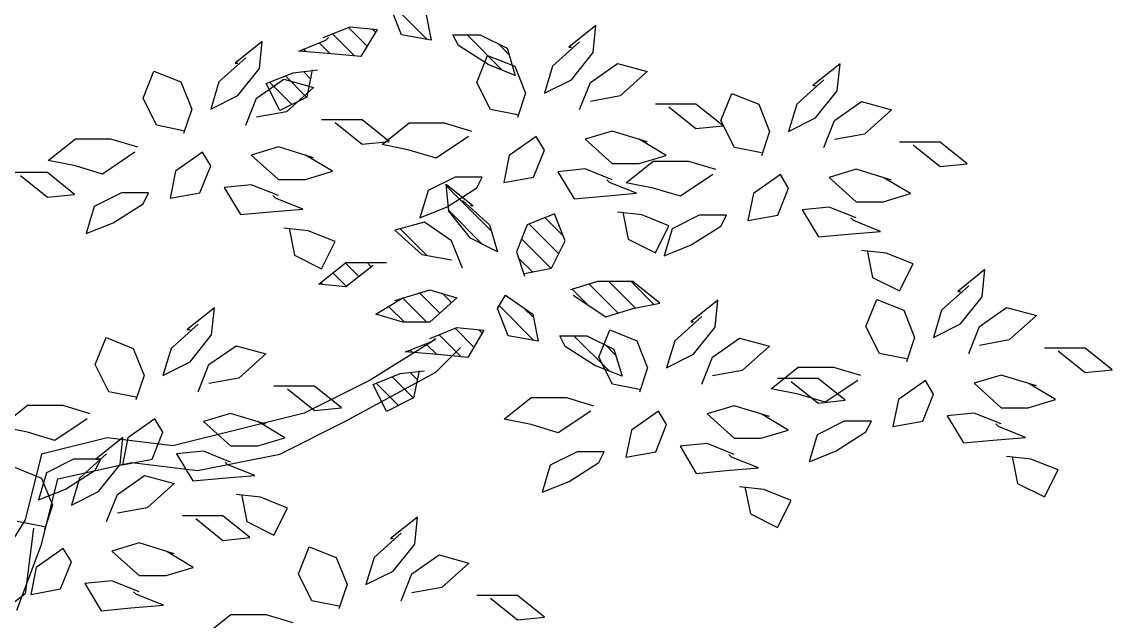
# Model space of a CAD drawing. Header units: millimetres. Extents: x 577 to 2337, y 236 to 943.
# Drawn here: x 823.376 to 825.055, y 701.798 to 702.721 of the extents above; entities that cross this region are included whole.
import ezdxf

# ---------------------------------------------------------------- set-up
doc = ezdxf.new("R2010")
doc.units = ezdxf.units.MM
doc.header["$LTSCALE"] = 0.01
doc.linetypes.add('SOLID_LINE', pattern=[0])
doc.layers.add('06-Furn', color=4, linetype='Continuous')

# ---------------------------------------------------------------- blocks, each defined once
blk = doc.blocks.new('Tree 04')
at = {"layer": '06-Furn', "color": 88, "linetype": 'SOLID_LINE'}
for p, q in [((848.7956, 599.9161), (848.7422, 599.9695)), ((848.7561, 599.9233), (848.7395, 599.965)), ((848.7937, 599.9566), (848.802, 599.915)), ((848.6353, 599.9191), (848.677, 599.9358)), ((848.7031, 599.9057), (848.6742, 599.9347)), ((848.677, 599.9358), (848.7186, 599.9316)), ((849.0554, 599.9375), (849.0137, 599.9042)), ((849.0513, 599.8959), (849.0554, 599.9375)), ((848.6394, 599.915), (848.6436, 599.9191)), ((848.6836, 599.8909), (848.6497, 599.9249)), ((848.7186, 599.9316), (848.6936, 599.89)), ((848.716, 599.9272), (848.7107, 599.9324)), ((848.802, 599.915), (848.7561, 599.9233)), ((848.8437, 599.9066), (848.8353, 599.9233)), ((848.8353, 599.9233), (848.877, 599.9233)), ((848.9118, 599.8686), (848.8571, 599.9233)), ((848.877, 599.9233), (848.9187, 599.9025)), ((848.5413, 599.9131), (848.4997, 599.8798)), ((848.5372, 599.8715), (848.5413, 599.9131)), ((848.5978, 599.8983), (848.6394, 599.915)), ((848.6085, 599.8974), (848.6048, 599.9011)), ((848.6459, 599.8943), (848.6293, 599.9109)), ((848.8895, 599.8775), (848.8437, 599.9066)), ((848.9215, 599.8932), (848.9058, 599.9089)), ((848.9187, 599.9025), (848.9312, 599.8608)), ((849.0304, 599.9125), (848.9887, 599.8751)), ((849.0137, 599.9042), (849.0179, 599.9042)), ((848.5163, 599.8881), (848.4747, 599.8507)), ((848.6478, 599.8941), (848.5978, 599.8983)), ((848.6936, 599.89), (848.6478, 599.8941)), ((848.872, 599.8501), (848.8887, 599.8917)), ((848.8887, 599.8917), (848.9304, 599.8751)), ((849.0179, 599.8542), (849.0513, 599.8959)), ((848.4997, 599.8798), (848.5038, 599.8798)), ((848.5038, 599.8298), (848.5372, 599.8715)), ((848.5894, 599.865), (848.6269, 599.8692)), ((848.6186, 599.8692), (848.6103, 599.8275)), ((848.9312, 599.8608), (848.8895, 599.8775)), ((848.9304, 599.8751), (848.9471, 599.8334)), ((848.9887, 599.8751), (848.9762, 599.8334)), ((849.0471, 599.8501), (849.0888, 599.8792)), ((849.0888, 599.8792), (849.1346, 599.8667)), ((849.4315, 599.8788), (849.3898, 599.8455)), ((849.4273, 599.8372), (849.4315, 599.8788)), ((848.358, 599.8257), (848.3746, 599.8673)), ((848.3746, 599.8673), (848.4163, 599.8507)), ((848.533, 599.8257), (848.5747, 599.8548)), ((848.5478, 599.8483), (848.5894, 599.865)), ((848.5747, 599.8548), (848.6205, 599.8423)), ((848.6099, 599.8273), (848.5772, 599.8601)), ((848.6159, 599.8557), (848.6049, 599.8667)), ((848.9762, 599.8334), (849.0179, 599.8542)), ((849.1346, 599.8667), (849.0929, 599.8292)), ((849.4064, 599.8538), (849.3648, 599.8163)), ((848.4163, 599.8507), (848.433, 599.809)), ((848.4747, 599.8507), (848.4622, 599.809)), ((848.5686, 599.8067), (848.5478, 599.8483)), ((848.5871, 599.8159), (848.5527, 599.8503)), ((848.6205, 599.8423), (848.5789, 599.8048)), ((848.8929, 599.8084), (848.872, 599.8501)), ((849.0304, 599.8084), (849.0471, 599.8501)), ((849.3898, 599.8455), (849.3939, 599.8455)), ((849.3939, 599.7955), (849.4273, 599.8372)), ((848.3788, 599.784), (848.358, 599.8257)), ((848.4622, 599.809), (848.5038, 599.8298)), ((848.5163, 599.784), (848.533, 599.8257)), ((848.6103, 599.8275), (848.5686, 599.8067)), ((848.9471, 599.8334), (848.9346, 599.7959)), ((849.0929, 599.8292), (849.0471, 599.8209)), ((849.2481, 599.7914), (849.2647, 599.833)), ((849.2647, 599.833), (849.3064, 599.8163)), ((849.4231, 599.7914), (849.4648, 599.8205)), ((849.4648, 599.8205), (849.5106, 599.808)), ((848.433, 599.809), (848.4205, 599.7715)), ((848.5789, 599.8048), (848.533, 599.7965)), ((848.9346, 599.8001), (848.8929, 599.8084)), ((849.2096, 599.8167), (849.1471, 599.8167)), ((849.168, 599.8126), (849.2096, 599.7793)), ((849.2513, 599.7834), (849.2096, 599.8167)), ((849.3064, 599.8163), (849.3231, 599.7747)), ((849.3648, 599.8163), (849.3523, 599.7747)), ((849.5106, 599.808), (849.469, 599.7705)), ((848.4205, 599.7757), (848.3788, 599.784)), ((848.6956, 599.7923), (848.633, 599.7923)), ((848.6539, 599.7882), (848.6956, 599.7549)), ((848.7372, 599.759), (848.6956, 599.7923)), ((848.7262, 599.7543), (848.7678, 599.7876)), ((848.7678, 599.7876), (848.822, 599.7876)), ((848.822, 599.7876), (848.8637, 599.7751)), ((849.2689, 599.7497), (849.2481, 599.7914)), ((849.3523, 599.7747), (849.3939, 599.7955)), ((849.4064, 599.7497), (849.4231, 599.7914)), ((848.8595, 599.7668), (848.8095, 599.7334)), ((848.9637, 599.7668), (848.9221, 599.7376)), ((848.9762, 599.7459), (848.9637, 599.7668)), ((849.0804, 599.7751), (849.0388, 599.7626)), ((849.1346, 599.7584), (849.0804, 599.7751)), ((849.2096, 599.7793), (849.2513, 599.7834)), ((849.3231, 599.7747), (849.3106, 599.7372)), ((849.469, 599.7705), (849.4231, 599.7622)), ((848.2121, 599.7299), (848.2538, 599.7632)), ((848.2538, 599.7632), (848.3079, 599.7632)), ((848.3079, 599.7632), (848.3496, 599.7507)), ((848.5664, 599.7507), (848.5247, 599.7382)), ((848.6205, 599.734), (848.5664, 599.7507)), ((848.6956, 599.7549), (848.7372, 599.759)), ((848.7678, 599.7459), (848.7262, 599.7543)), ((849.0388, 599.7626), (849.0804, 599.7251)), ((849.1638, 599.7376), (849.1221, 599.7626)), ((849.5857, 599.758), (849.5231, 599.758)), ((849.544, 599.7539), (849.5857, 599.7205)), ((849.6273, 599.7247), (849.5857, 599.758)), ((848.3455, 599.7424), (848.2954, 599.709)), ((848.4497, 599.7424), (848.408, 599.7132)), ((848.4622, 599.7215), (848.4497, 599.7424)), ((848.5247, 599.7382), (848.5664, 599.7007)), ((848.6497, 599.7132), (848.608, 599.7382)), ((848.8095, 599.7334), (848.7678, 599.7459)), ((848.9221, 599.7376), (848.9137, 599.696)), ((848.9596, 599.7043), (848.9762, 599.7459)), ((849.1221, 599.7251), (849.1638, 599.7376)), ((849.3106, 599.7414), (849.2689, 599.7497)), ((848.2538, 599.7215), (848.2121, 599.7299)), ((848.2954, 599.709), (848.2538, 599.7215)), ((848.4455, 599.6799), (848.4622, 599.7215)), ((849.0388, 599.7168), (848.9971, 599.7126)), ((849.0804, 599.7001), (849.0388, 599.7168)), ((849.0804, 599.7251), (849.1221, 599.7251)), ((849.1022, 599.6956), (849.1439, 599.7289)), ((849.1439, 599.7289), (849.1981, 599.7289)), ((849.1981, 599.7289), (849.2397, 599.7164)), ((849.4565, 599.7164), (849.4148, 599.7039)), ((849.5106, 599.6997), (849.4565, 599.7164)), ((849.5857, 599.7205), (849.6273, 599.7247)), ((848.2108, 599.7111), (848.1483, 599.7111)), ((848.1691, 599.7069), (848.2108, 599.6736)), ((848.2525, 599.6777), (848.2108, 599.7111)), ((848.408, 599.7132), (848.3996, 599.6716)), ((848.5664, 599.7007), (848.608, 599.7007)), ((848.608, 599.7007), (848.6497, 599.7132)), ((848.8387, 599.7043), (848.797, 599.6835)), ((848.8804, 599.7043), (848.8387, 599.7043)), ((848.872, 599.6876), (848.8804, 599.7043)), ((848.9137, 599.696), (848.9596, 599.7043)), ((848.9971, 599.7126), (849.0221, 599.671)), ((849.0763, 599.696), (849.0721, 599.7001)), ((849.2356, 599.7081), (849.1856, 599.6747)), ((849.3398, 599.7081), (849.2981, 599.6789)), ((849.3523, 599.6872), (849.3398, 599.7081)), ((849.4148, 599.7039), (849.4565, 599.6664)), ((849.5398, 599.6789), (849.4981, 599.7039)), ((848.5247, 599.6924), (848.483, 599.6882)), ((848.483, 599.6882), (848.508, 599.6466)), ((848.5664, 599.6757), (848.5247, 599.6924)), ((848.797, 599.6835), (848.7845, 599.6418)), ((848.8289, 599.6517), (848.8248, 599.6934)), ((848.8248, 599.6934), (848.8664, 599.66)), ((848.8942, 599.6218), (848.825, 599.691)), ((848.8262, 599.6585), (848.872, 599.6876)), ((849.1179, 599.6793), (849.0763, 599.696)), ((849.1439, 599.6872), (849.1022, 599.6956)), ((849.1856, 599.6747), (849.1439, 599.6872)), ((849.3356, 599.6456), (849.3523, 599.6872)), ((848.2108, 599.6736), (848.2525, 599.6777)), ((848.3246, 599.6799), (848.2829, 599.6591)), ((848.3663, 599.6799), (848.3246, 599.6799)), ((848.358, 599.6632), (848.3663, 599.6799)), ((848.3996, 599.6716), (848.4455, 599.6799)), ((848.5622, 599.6716), (848.558, 599.6757)), ((848.6039, 599.6549), (848.5622, 599.6716)), ((848.8498, 599.6684), (848.8914, 599.6309)), ((849.0221, 599.671), (849.0679, 599.6751)), ((849.0679, 599.6751), (849.1179, 599.6793)), ((849.2981, 599.6789), (849.2897, 599.6372)), ((849.4565, 599.6664), (849.4981, 599.6664)), ((849.4981, 599.6664), (849.5398, 599.6789)), ((848.2829, 599.6591), (848.2704, 599.6174)), ((848.3121, 599.6341), (848.358, 599.6632)), ((848.508, 599.6466), (848.5538, 599.6507)), ((848.5538, 599.6507), (848.6039, 599.6549)), ((848.7845, 599.6418), (848.8262, 599.6585)), ((848.8809, 599.6007), (848.8288, 599.6529)), ((848.8623, 599.6101), (848.8289, 599.6517)), ((848.8664, 599.66), (848.8623, 599.66)), ((849.1263, 599.646), (849.0888, 599.6501)), ((849.0971, 599.6501), (849.1054, 599.6085)), ((849.4148, 599.6581), (849.3731, 599.6539)), ((849.3731, 599.6539), (849.3981, 599.6123)), ((849.4565, 599.6414), (849.4148, 599.6581)), ((848.2704, 599.6174), (848.3121, 599.6341)), ((848.7914, 599.635), (848.7456, 599.6226)), ((848.8331, 599.6059), (848.7914, 599.635)), ((848.9915, 599.6475), (848.9498, 599.6309)), ((849.0049, 599.614), (848.9771, 599.6418)), ((849.0081, 599.6059), (848.9915, 599.6475)), ((849.168, 599.6293), (849.1263, 599.646)), ((849.2147, 599.6456), (849.173, 599.6248)), ((849.2564, 599.6456), (849.2147, 599.6456)), ((849.2481, 599.6289), (849.2564, 599.6456)), ((849.2897, 599.6372), (849.3356, 599.6456)), ((849.4523, 599.6372), (849.4481, 599.6414)), ((849.494, 599.6206), (849.4523, 599.6372)), ((848.6122, 599.6216), (848.5747, 599.6257)), ((848.583, 599.6257), (848.5914, 599.5841)), ((848.6539, 599.6049), (848.6122, 599.6216)), ((848.7456, 599.6226), (848.7872, 599.5851)), ((848.7951, 599.5836), (848.7539, 599.6248)), ((848.8914, 599.6309), (848.9039, 599.5892)), ((848.9498, 599.6309), (848.9331, 599.5892)), ((848.9983, 599.5863), (848.9526, 599.632)), ((849.1471, 599.5877), (849.168, 599.6293)), ((849.173, 599.6248), (849.1605, 599.5831)), ((849.2022, 599.5998), (849.2481, 599.6289)), ((849.3981, 599.6123), (849.444, 599.6164)), ((849.444, 599.6164), (849.494, 599.6206)), ((848.633, 599.5633), (848.6539, 599.6049)), ((848.8498, 599.5642), (848.8331, 599.6059)), ((848.9039, 599.5892), (848.8623, 599.6101)), ((848.9863, 599.564), (848.9411, 599.6092)), ((848.9873, 599.5642), (849.0081, 599.6059)), ((849.1054, 599.6085), (849.1471, 599.5877)), ((849.1605, 599.5831), (849.2022, 599.5998)), ((848.5914, 599.5841), (848.633, 599.5633)), ((848.7872, 599.5851), (848.8331, 599.5767)), ((848.9331, 599.5892), (848.9456, 599.5517)), ((849.5023, 599.5873), (849.4648, 599.5914)), ((849.4731, 599.5914), (849.4815, 599.5498)), ((849.544, 599.5706), (849.5023, 599.5873)), ((848.6289, 599.5393), (848.6705, 599.5726)), ((848.6905, 599.551), (848.6696, 599.5719)), ((848.6705, 599.5726), (848.7331, 599.5726)), ((848.7122, 599.5684), (848.6705, 599.5351)), ((848.7095, 599.5663), (848.7032, 599.5726)), ((848.9577, 599.5583), (848.9363, 599.5797)), ((849.5231, 599.529), (849.544, 599.5706)), ((848.6714, 599.5358), (848.6506, 599.5566)), ((848.9456, 599.5559), (848.9873, 599.5642)), ((849.4815, 599.5498), (849.5231, 599.529)), ((849.6547, 599.5618), (849.613, 599.5284)), ((849.6506, 599.5201), (849.6547, 599.5618)), ((848.6705, 599.5351), (848.6289, 599.5393)), ((848.6342, 599.5387), (848.6315, 599.5414)), ((849.0582, 599.5434), (849.0165, 599.5309)), ((849.0896, 599.495), (849.0451, 599.5395)), ((849.1123, 599.5434), (849.0582, 599.5434)), ((849.1163, 599.5026), (849.0755, 599.5434)), ((849.1449, 599.5083), (849.1098, 599.5434)), ((849.154, 599.5101), (849.1123, 599.5434)), ((849.6297, 599.5368), (849.588, 599.4993)), ((848.7164, 599.4934), (848.7581, 599.5184)), ((848.7456, 599.5143), (848.7997, 599.5309)), ((848.7949, 599.4809), (848.7576, 599.5182)), ((848.8152, 599.4949), (848.784, 599.5261)), ((848.7997, 599.5309), (848.8414, 599.5184)), ((848.8414, 599.5184), (848.7997, 599.4809)), ((848.8333, 599.5111), (848.8194, 599.525)), ((848.9039, 599.5018), (848.9164, 599.5226)), ((848.9164, 599.5226), (848.9581, 599.4934)), ((849.0418, 599.5085), (849.0187, 599.5316)), ((849.0206, 599.5226), (849.0707, 599.4893)), ((849.4713, 599.4743), (849.488, 599.5159)), ((849.488, 599.5159), (849.5297, 599.4993)), ((849.613, 599.5284), (849.6172, 599.5284)), ((849.6172, 599.4785), (849.6506, 599.5201)), ((848.4679, 599.503), (848.4262, 599.4697)), ((848.4637, 599.4614), (848.4679, 599.503)), ((848.7606, 599.4809), (848.7362, 599.5053)), ((848.9206, 599.4601), (848.9039, 599.5018)), ((848.9601, 599.4529), (848.9067, 599.5064)), ((848.9592, 599.4882), (848.9441, 599.5032)), ((849.0707, 599.4893), (849.1123, 599.5018)), ((849.1123, 599.5018), (849.154, 599.5101)), ((849.2434, 599.5148), (849.2018, 599.4815)), ((849.2393, 599.4731), (849.2434, 599.5148)), ((849.5297, 599.4993), (849.5464, 599.4576)), ((849.588, 599.4993), (849.5755, 599.4576)), ((849.6464, 599.4743), (849.6881, 599.5034)), ((849.6881, 599.5034), (849.7339, 599.491)), ((848.7581, 599.4809), (848.7164, 599.4934)), ((848.9581, 599.4934), (848.9665, 599.4518)), ((849.2184, 599.4898), (849.1768, 599.4523)), ((849.2018, 599.4815), (849.2059, 599.4815)), ((849.7339, 599.491), (849.6922, 599.4535)), ((848.4429, 599.4781), (848.4012, 599.4406)), ((848.4262, 599.4697), (848.4304, 599.4697)), ((848.7997, 599.4809), (848.7581, 599.4809)), ((848.7997, 599.456), (848.8414, 599.4726)), ((848.8676, 599.4426), (848.8386, 599.4715)), ((848.8414, 599.4726), (848.8831, 599.4684)), ((848.8831, 599.4684), (848.8581, 599.4268)), ((848.8804, 599.464), (848.8752, 599.4692)), ((849.0601, 599.4273), (849.0767, 599.469)), ((849.0767, 599.469), (849.1184, 599.4523)), ((849.2059, 599.4315), (849.2393, 599.4731)), ((849.4922, 599.4326), (849.4713, 599.4743)), ((849.5755, 599.4576), (849.6172, 599.4785)), ((849.6297, 599.4326), (849.6464, 599.4743)), ((848.2845, 599.4156), (848.3012, 599.4572)), ((848.3012, 599.4572), (848.3428, 599.4406)), ((848.4304, 599.4197), (848.4637, 599.4614)), ((848.7622, 599.4351), (848.8039, 599.4518)), ((848.8104, 599.4311), (848.7938, 599.4477)), ((848.8039, 599.4518), (848.8081, 599.456)), ((848.8481, 599.4277), (848.8141, 599.4617)), ((848.9665, 599.4518), (848.9206, 599.4601)), ((849.0081, 599.4435), (848.9998, 599.4601)), ((848.9998, 599.4601), (849.0415, 599.4601)), ((849.0763, 599.4054), (849.0216, 599.4601)), ((849.0415, 599.4601), (849.0832, 599.4393)), ((849.1184, 599.4523), (849.1351, 599.4107)), ((849.1768, 599.4523), (849.1642, 599.4107)), ((849.2351, 599.4273), (849.2768, 599.4565)), ((849.2768, 599.4565), (849.3226, 599.444)), ((849.5464, 599.4576), (849.5339, 599.4201)), ((849.6922, 599.4535), (849.6464, 599.4451)), ((848.3428, 599.4406), (848.3595, 599.3989)), ((848.4012, 599.4406), (848.3887, 599.3989)), ((848.4595, 599.4156), (848.5012, 599.4447)), ((848.5012, 599.4447), (848.5471, 599.4322)), ((848.5471, 599.4322), (848.5054, 599.3948)), ((848.8122, 599.431), (848.7622, 599.4351)), ((848.773, 599.4342), (848.7693, 599.4379)), ((848.8581, 599.4268), (848.8122, 599.431)), ((849.054, 599.4143), (849.0081, 599.4435)), ((849.0859, 599.43), (849.0702, 599.4458)), ((849.0832, 599.4393), (849.0957, 599.3976)), ((849.1642, 599.4107), (849.2059, 599.4315)), ((849.3226, 599.444), (849.2809, 599.4065)), ((849.5339, 599.4243), (849.4922, 599.4326)), ((849.8089, 599.441), (849.7464, 599.441)), ((849.7673, 599.4368), (849.8089, 599.4035)), ((849.8506, 599.4077), (849.8089, 599.441)), ((848.3053, 599.3739), (848.2845, 599.4156)), ((848.3887, 599.3989), (848.4304, 599.4197)), ((848.4429, 599.3739), (848.4595, 599.4156)), ((849.0957, 599.3976), (849.054, 599.4143)), ((849.0809, 599.3857), (849.0601, 599.4273)), ((849.2184, 599.3857), (849.2351, 599.4273)), ((848.3595, 599.3989), (848.347, 599.3614)), ((848.7122, 599.3851), (848.7539, 599.4018)), ((848.7539, 599.4018), (848.7914, 599.406)), ((848.7804, 599.3925), (848.7694, 599.4035)), ((848.7831, 599.406), (848.7747, 599.3643)), ((849.1351, 599.4107), (849.1226, 599.3732)), ((849.2809, 599.4065), (849.2351, 599.3982)), ((849.3255, 599.3785), (849.3671, 599.4118)), ((849.3671, 599.4118), (849.4213, 599.4118)), ((849.4213, 599.4118), (849.463, 599.3993)), ((849.6797, 599.3993), (849.6381, 599.3868)), ((849.7339, 599.3827), (849.6797, 599.3993)), ((849.8089, 599.4035), (849.8506, 599.4077)), ((848.5054, 599.3948), (848.4595, 599.3864)), ((848.6221, 599.3823), (848.5596, 599.3823)), ((848.6638, 599.3489), (848.6221, 599.3823)), ((848.7331, 599.3435), (848.7122, 599.3851)), ((848.7515, 599.3527), (848.7172, 599.3871)), ((848.7744, 599.3642), (848.7417, 599.3969)), ((849.1226, 599.3773), (849.0809, 599.3857)), ((849.3976, 599.394), (849.3351, 599.394)), ((849.356, 599.3898), (849.3976, 599.3565)), ((849.4393, 599.3607), (849.3976, 599.394)), ((849.4588, 599.391), (849.4088, 599.3577)), ((849.563, 599.391), (849.5214, 599.3618)), ((849.5755, 599.3702), (849.563, 599.391)), ((849.6381, 599.3868), (849.6797, 599.3493)), ((849.7631, 599.3618), (849.7214, 599.3868)), ((848.347, 599.3656), (848.3053, 599.3739)), ((848.5804, 599.3781), (848.6221, 599.3448)), ((848.7747, 599.3643), (848.7331, 599.3435)), ((848.9142, 599.3315), (848.9559, 599.3648)), ((848.9559, 599.3648), (849.01, 599.3648)), ((849.01, 599.3648), (849.0517, 599.3523)), ((849.3671, 599.3702), (849.3255, 599.3785)), ((849.4088, 599.3577), (849.3671, 599.3702)), ((849.5589, 599.3285), (849.5755, 599.3702)), ((848.1386, 599.3198), (848.1803, 599.3531)), ((848.1803, 599.3531), (848.2345, 599.3531)), ((848.2345, 599.3531), (848.2762, 599.3406)), ((848.6221, 599.3448), (848.6638, 599.3489)), ((849.2684, 599.3523), (849.2268, 599.3399)), ((849.3226, 599.3357), (849.2684, 599.3523)), ((849.3976, 599.3565), (849.4393, 599.3607)), ((849.5214, 599.3618), (849.513, 599.3202)), ((849.6797, 599.3493), (849.7214, 599.3493)), ((849.7214, 599.3493), (849.7631, 599.3618)), ((848.272, 599.3323), (848.222, 599.299)), ((848.3762, 599.3323), (848.3345, 599.3031)), ((848.3887, 599.3114), (848.3762, 599.3323)), ((848.4929, 599.3406), (848.4512, 599.3281)), ((848.5471, 599.3239), (848.4929, 599.3406)), ((848.9559, 599.3232), (848.9142, 599.3315)), ((849.0475, 599.344), (848.9975, 599.3107)), ((849.1517, 599.344), (849.1101, 599.3149)), ((849.1642, 599.3232), (849.1517, 599.344)), ((849.2268, 599.3399), (849.2684, 599.3024)), ((849.3518, 599.3149), (849.3101, 599.3399)), ((849.6381, 599.341), (849.5964, 599.3368)), ((849.5964, 599.3368), (849.6214, 599.2952)), ((849.6797, 599.3243), (849.6381, 599.341)), ((848.1803, 599.3114), (848.1386, 599.3198)), ((848.4512, 599.3281), (848.4929, 599.2906)), ((848.5762, 599.3031), (848.5346, 599.3281)), ((848.9975, 599.3107), (848.9559, 599.3232)), ((849.1101, 599.3149), (849.1017, 599.2732)), ((849.1476, 599.2815), (849.1642, 599.3232)), ((849.3101, 599.3024), (849.3518, 599.3149)), ((849.438, 599.3285), (849.3963, 599.3077)), ((849.4797, 599.3285), (849.438, 599.3285)), ((849.4713, 599.3119), (849.4797, 599.3285)), ((849.513, 599.3202), (849.5589, 599.3285)), ((849.6756, 599.3202), (849.6714, 599.3243)), ((849.7172, 599.3035), (849.6756, 599.3202)), ((848.222, 599.299), (848.1803, 599.3114)), ((848.3269, 599.3034), (848.2852, 599.2701)), ((848.3227, 599.2618), (848.3269, 599.3034)), ((848.3345, 599.3031), (848.3262, 599.2615)), ((848.372, 599.2698), (848.3887, 599.3114)), ((848.5346, 599.2906), (848.5762, 599.3031)), ((849.2684, 599.3024), (849.3101, 599.3024)), ((849.3963, 599.3077), (849.3838, 599.266)), ((849.4255, 599.2827), (849.4713, 599.3119)), ((849.6214, 599.2952), (849.6672, 599.2994)), ((849.6672, 599.2994), (849.7172, 599.3035)), ((848.4512, 599.2823), (848.4095, 599.2781)), ((848.4929, 599.2656), (848.4512, 599.2823)), ((848.4929, 599.2906), (848.5346, 599.2906)), ((849.0267, 599.2815), (848.985, 599.2607)), ((849.0684, 599.2815), (849.0267, 599.2815)), ((849.0601, 599.2649), (849.0684, 599.2815)), ((849.1017, 599.2732), (849.1476, 599.2815)), ((849.2268, 599.294), (849.1851, 599.2899)), ((849.1851, 599.2899), (849.2101, 599.2482)), ((849.2684, 599.2774), (849.2268, 599.294)), ((849.3838, 599.266), (849.4255, 599.2827)), ((848.2511, 599.2698), (848.2095, 599.249)), ((848.2928, 599.2698), (848.2511, 599.2698)), ((848.3019, 599.2784), (848.2602, 599.2409)), ((848.2845, 599.2531), (848.2928, 599.2698)), ((848.2852, 599.2701), (848.2893, 599.2701)), ((848.3262, 599.2615), (848.372, 599.2698)), ((848.4095, 599.2781), (848.4345, 599.2365)), ((848.4887, 599.2615), (848.4845, 599.2656)), ((849.0142, 599.2357), (849.0601, 599.2649)), ((849.2643, 599.2732), (849.2601, 599.2774)), ((849.306, 599.2566), (849.2643, 599.2732)), ((849.7256, 599.2702), (849.6881, 599.2744)), ((849.6964, 599.2744), (849.7047, 599.2327)), ((849.7673, 599.2535), (849.7256, 599.2702)), ((848.1601, 599.2576), (848.2018, 599.2409)), ((848.2095, 599.249), (848.197, 599.2073)), ((848.2386, 599.224), (848.2845, 599.2531)), ((848.2893, 599.2201), (848.3227, 599.2618)), ((848.5304, 599.2448), (848.4887, 599.2615)), ((848.985, 599.2607), (848.9725, 599.2191)), ((849.2101, 599.2482), (849.2559, 599.2524)), ((849.2559, 599.2524), (849.306, 599.2566)), ((849.7464, 599.2119), (849.7673, 599.2535)), ((848.2018, 599.2409), (848.2185, 599.1993)), ((848.2602, 599.2409), (848.2477, 599.1993)), ((848.3185, 599.2159), (848.3602, 599.2451)), ((848.3602, 599.2451), (848.406, 599.2326)), ((848.406, 599.2326), (848.3644, 599.1951)), ((848.4345, 599.2365), (848.4804, 599.2406)), ((848.4804, 599.2406), (848.5304, 599.2448)), ((848.9725, 599.2191), (849.0142, 599.2357)), ((849.7047, 599.2327), (849.7464, 599.2119)), ((848.197, 599.2073), (848.2386, 599.224)), ((848.2477, 599.1993), (848.2893, 599.2201)), ((848.3019, 599.1743), (848.3185, 599.2159)), ((848.5387, 599.2115), (848.5012, 599.2157)), ((848.5096, 599.2157), (848.5179, 599.174)), ((849.3143, 599.2232), (849.2768, 599.2274)), ((849.2851, 599.2274), (849.2935, 599.1857)), ((849.356, 599.2066), (849.3143, 599.2232)), ((848.2185, 599.1993), (848.206, 599.1618)), ((848.5804, 599.1948), (848.5387, 599.2115)), ((849.3351, 599.1649), (849.356, 599.2066)), ((848.3644, 599.1951), (848.3185, 599.1868)), ((848.4811, 599.1826), (848.4186, 599.1826)), ((848.5227, 599.1493), (848.4811, 599.1826)), ((848.5596, 599.1532), (848.5804, 599.1948)), ((848.7806, 599.181), (848.7389, 599.1477)), ((848.7764, 599.1394), (848.7806, 599.181)), ((849.2935, 599.1857), (849.3351, 599.1649)), ((848.206, 599.166), (848.1643, 599.1743)), ((848.4394, 599.1785), (848.4811, 599.1451)), ((848.5179, 599.174), (848.5596, 599.1532)), ((848.4811, 599.1451), (848.5227, 599.1493)), ((848.7556, 599.156), (848.7139, 599.1185)), ((848.7389, 599.1477), (848.7431, 599.1477)), ((848.2352, 599.1326), (848.1935, 599.1035)), ((848.2477, 599.1118), (848.2352, 599.1326)), ((848.3519, 599.141), (848.3102, 599.1285)), ((848.406, 599.1243), (848.3519, 599.141)), ((848.5972, 599.0935), (848.6139, 599.1352)), ((848.6139, 599.1352), (848.6555, 599.1185)), ((848.7431, 599.0977), (848.7764, 599.1394)), ((848.231, 599.0702), (848.2477, 599.1118)), ((848.3102, 599.1285), (848.3519, 599.091)), ((848.4352, 599.1035), (848.3935, 599.1285)), ((848.6555, 599.1185), (848.6722, 599.0769)), ((848.7139, 599.1185), (848.7014, 599.0769)), ((848.7722, 599.0935), (848.8139, 599.1227)), ((848.8139, 599.1227), (848.8598, 599.1102)), ((848.1935, 599.1035), (848.1852, 599.0618)), ((848.3935, 599.091), (848.4352, 599.1035)), ((848.7014, 599.0769), (848.7431, 599.0977)), ((848.8598, 599.1102), (848.8181, 599.0727)), ((848.3102, 599.0827), (848.2685, 599.0785)), ((848.2685, 599.0785), (848.2935, 599.0368)), ((848.3519, 599.066), (848.3102, 599.0827)), ((848.3519, 599.091), (848.3935, 599.091)), ((848.618, 599.0519), (848.5972, 599.0935)), ((848.7556, 599.0519), (848.7722, 599.0935)), ((848.1852, 599.0618), (848.231, 599.0702)), ((848.3477, 599.0618), (848.3435, 599.066)), ((848.3894, 599.0452), (848.3477, 599.0618)), ((848.6722, 599.0769), (848.6597, 599.0394)), ((848.8181, 599.0727), (848.7722, 599.0644)), ((848.3394, 599.041), (848.3894, 599.0452)), ((848.6597, 599.0436), (848.618, 599.0519)), ((848.9348, 599.0602), (848.8723, 599.0602)), ((848.8931, 599.056), (848.9348, 599.0227)), ((848.9765, 599.0269), (848.9348, 599.0602)), ((848.2935, 599.0368), (848.3394, 599.041)), ((848.4513, 598.9977), (848.493, 599.0311)), ((848.493, 599.0311), (848.5472, 599.0311)), ((848.5472, 599.0311), (848.5888, 599.0186)), ((848.9348, 599.0227), (848.9765, 599.0269))]:
    blk.add_line(p, q, dxfattribs=at)
at = {"layer": '06-Furn', "color": 32, "linetype": 'SOLID_LINE'}
for p, q in [((848.8088, 599.4547), (848.7076, 599.3915)), ((848.8088, 599.4041), (848.8467, 599.4421)), ((848.6697, 599.3283), (848.8088, 599.4041)), ((848.7076, 599.3915), (848.6064, 599.3409)), ((848.6064, 599.3409), (848.4041, 599.2904)), ((848.5685, 599.2777), (848.6697, 599.3283)), ((848.3029, 599.303), (848.2017, 599.2777)), ((848.4041, 599.2904), (848.3029, 599.303)), ((848.2017, 599.2777), (848.1764, 599.1766)), ((848.227, 599.2398), (848.3409, 599.2651)), ((848.3409, 599.2651), (848.442, 599.2525)), ((848.442, 599.2525), (848.5685, 599.2777)), ((848.2017, 599.1387), (848.227, 599.2398)), ((848.1764, 599.1766), (848.1132, 599.0755)), ((848.1891, 599.164), (848.1764, 599.0629)), ((848.1638, 599.0376), (848.2017, 599.1387)), ((848.1764, 599.0629), (848.0626, 598.9744))]:
    blk.add_line(p, q, dxfattribs=at)

msp = doc.modelspace()

# ---------------------------------------------------------------- block references
at = {"layer": '06-Furn', "color": 241}
msp.add_blockref('Tree 04', (-24.7954, 102.7778), dxfattribs=at)

doc.saveas('drawing.dxf')
